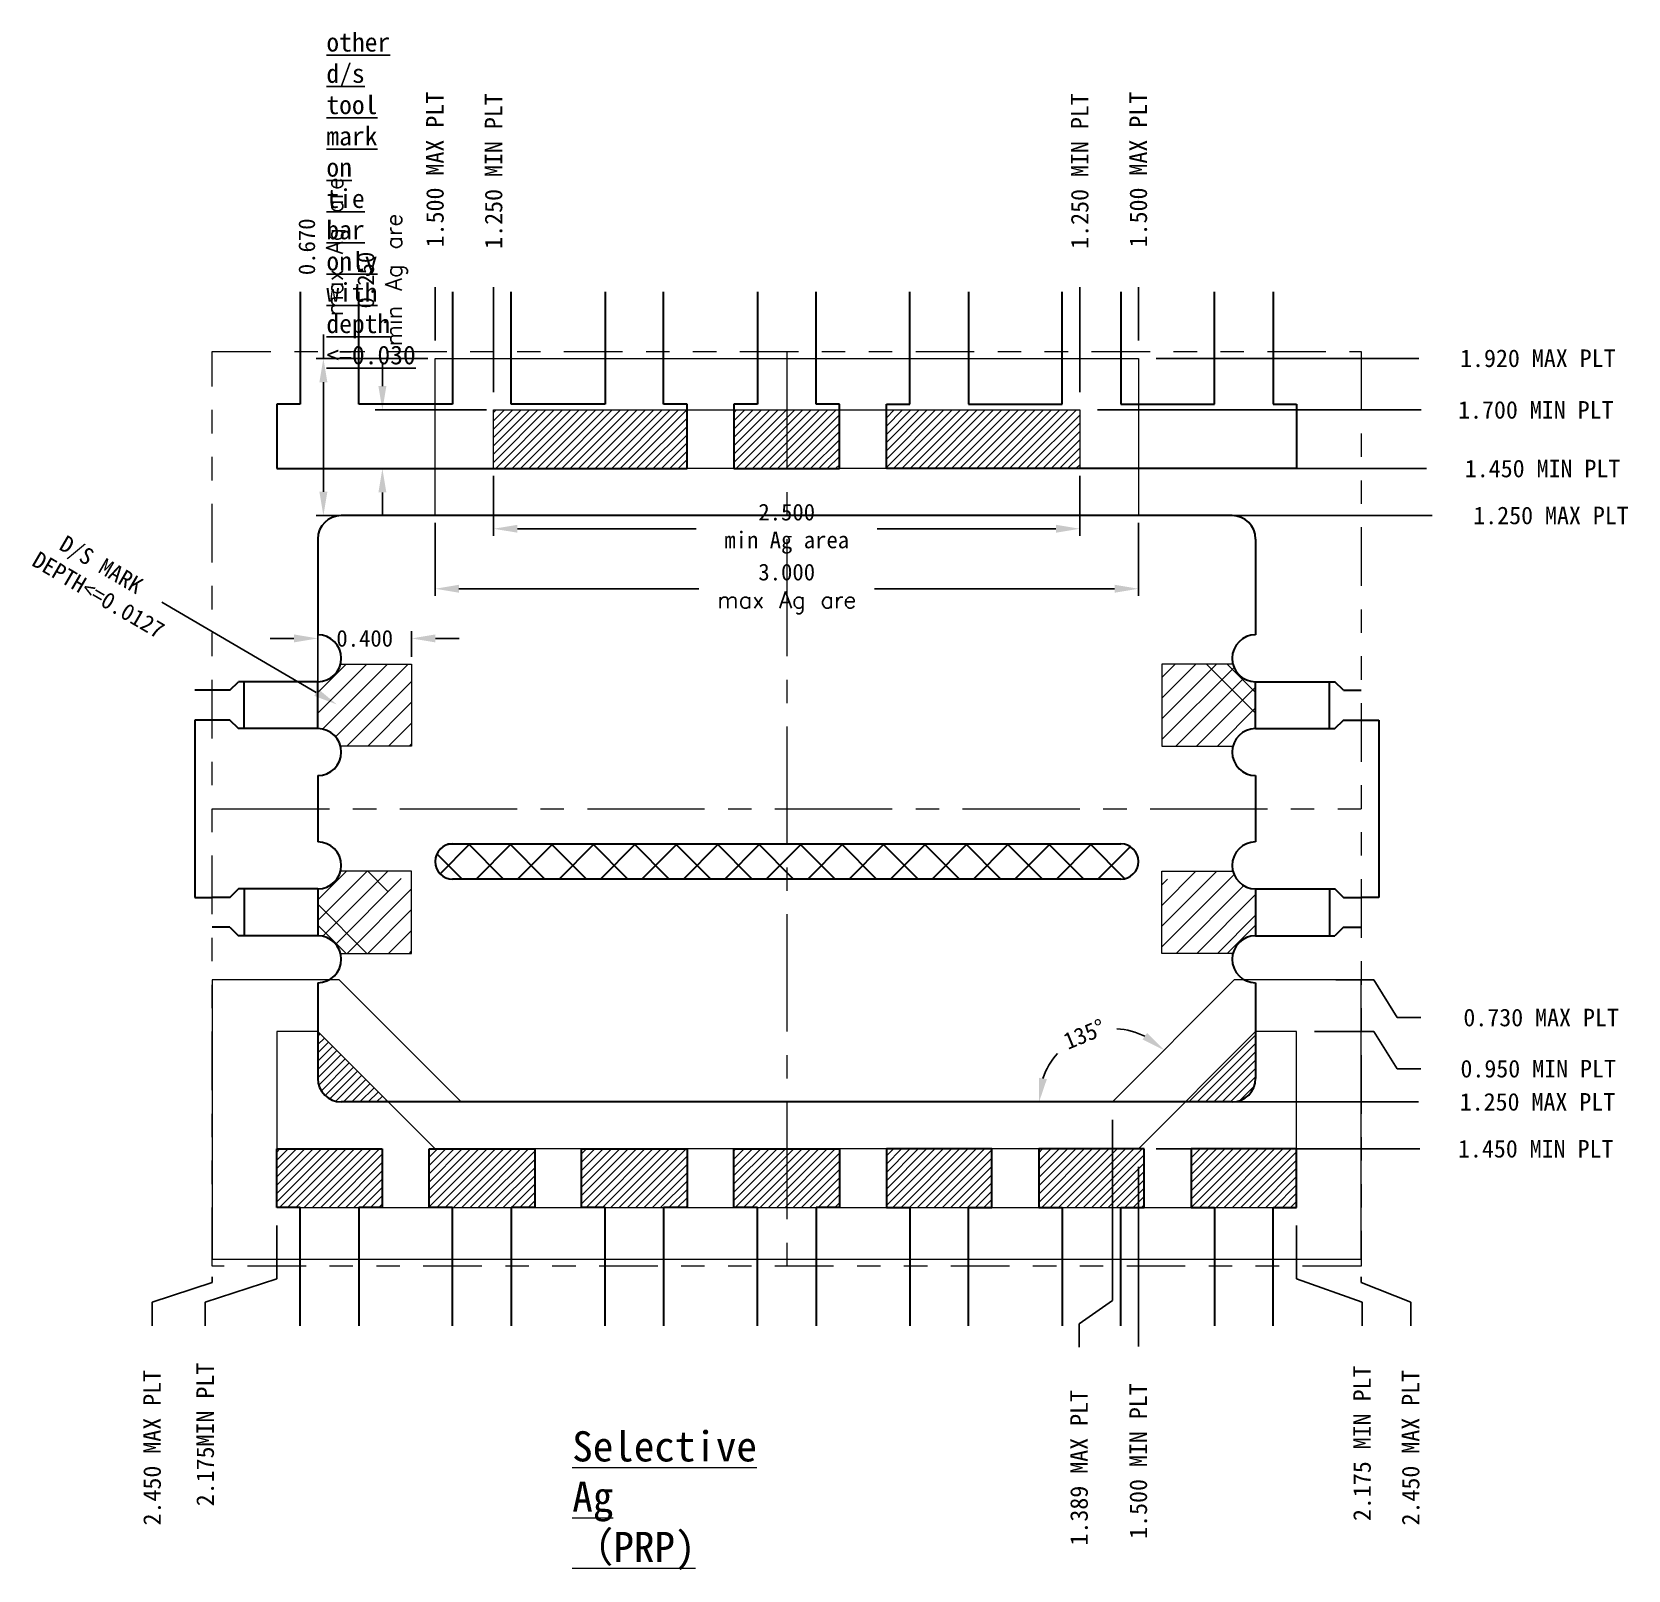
# Model space of a CAD drawing. Extents: x -3.22 to 3.59, y -3.25 to 3.31.
import ezdxf

# ---------------------------------------------------------------- set-up
doc = ezdxf.new("R2010")
doc.units = 0
doc.header["$LTSCALE"] = 0.2
doc.header["$MEASUREMENT"] = 0
for name, pattern in [('CENTER', [2, 1.25, -0.25, 0.25, -0.25]), ('HIDDEN', [0.375, 0.25, -0.125]), ('PHANTOM', [2.5, 1.25, -0.25, 0.25, -0.25, 0.25, -0.25])]:
    doc.linetypes.add(name, pattern=pattern)
doc.layers.get('0').update_dxf_attribs({"linetype": 'HIDDEN'})
for name, color, linetype, lineweight in [('CLIN', 1, 'CENTER', 9), ('OBJ', 3, 'Continuous', 30), ('PHANTOM', 5, 'PHANTOM', 13), ('PLATE', 6, 'HIDDEN', 15), ('TEXT', 2, 'Continuous', 18), ('Top half etch', 30, 'Continuous', 30)]:
    doc.layers.add(name, color=color, linetype=linetype, lineweight=lineweight)
doc.layers.add('DIM', color=4, linetype='Continuous')
doc.dimstyles.new('3DEC X 10', dxfattribs={"dimscale": 0.1, "dimtxt": 1.778, "dimasz": 2.54, "dimexe": 0.762, "dimexo": 0.762, "dimgap": 0.762, "dimtad": 0, "dimdec": 3, "dimzin": 0, "dimdsep": 46, "dimtxsty": 'Standard', "dimcen": 0, "dimadec": 0, "dimazin": 0, "dimtfac": 1, "dimtdec": 3, "dimtofl": 0, "dimtmove": 0, "dimatfit": 3, "dimfxl": 1, "dimtolj": 1, "dimtzin": 0, "dimarcsym": 0})
doc.dimstyles.new('3DEC X 25', dxfattribs={"dimscale": 0.04, "dimtxt": 1.778, "dimasz": 2.54, "dimexe": 0.762, "dimexo": 0.762, "dimgap": 0.762, "dimtad": 0, "dimdec": 3, "dimzin": 0, "dimdsep": 46, "dimtxsty": 'Standard', "dimcen": 0.09, "dimadec": 0, "dimazin": 0, "dimtfac": 1, "dimtdec": 3, "dimtofl": 0, "dimtmove": 0, "dimatfit": 3, "dimfxl": 1, "dimtolj": 1, "dimtzin": 0, "dimarcsym": 0})

# ---------------------------------------------------------------- blocks, each defined once
blk = doc.blocks.new('*D1')
at = {"layer": 'Defpoints', "color": 0, "linetype": 'Continuous', "transparency": 16777216}
for p in [(477.5098, 46.8305), (475.0598, 44.9105), (474.8033, 44.6265)]:
    blk.add_point(p, dxfattribs=at)
at = {"layer": 'DIM', "color": 0, "linetype": 'Continuous', "lineweight": -2, "transparency": 16777216}
for p, q in [((475.0598, 44.8105), (474.8033, 44.7265)), ((475.0598, 44.8343), (475.0598, 44.8105)), ((474.8033, 44.7265), (474.8033, 44.6265))]:
    blk.add_line(p, q, dxfattribs=at)
at = {"layer": 'DIM', "color": 0, "linetype": 'Continuous', "transparency": 16777216, "insert": (474.8033, 44.1065), "char_height": 0.075, "attachment_point": 5, "rotation": 90}
blk.add_mtext('\\A1;2.450 MAX PLT', dxfattribs=at)
blk = doc.blocks.new('*D2')
at = {"layer": 'Defpoints', "color": 0, "linetype": 'Continuous', "transparency": 16777216}
for p in [(477.5098, 46.8305), (475.3348, 45.1305), (475.0298, 44.6265)]:
    blk.add_point(p, dxfattribs=at)
at = {"layer": 'DIM', "color": 0, "linetype": 'Continuous', "lineweight": -2, "transparency": 16777216}
for p, q in [((475.3348, 45.0543), (475.3348, 44.8265)), ((475.3348, 44.8265), (475.0298, 44.7265)), ((475.0298, 44.7265), (475.0298, 44.6265))]:
    blk.add_line(p, q, dxfattribs=at)
at = {"layer": 'DIM', "color": 0, "linetype": 'Continuous', "transparency": 16777216, "insert": (475.0298, 44.1628), "char_height": 0.075, "attachment_point": 5, "rotation": 90}
blk.add_mtext('\\A1;2.175MIN PLT', dxfattribs=at)
blk = doc.blocks.new('*D3')
at = {"layer": 'Defpoints', "color": 0, "linetype": 'Continuous', "transparency": 16777216}
for p in [(477.5098, 46.8305), (479.7761, 46.1005), (480.2138, 45.9399)]:
    blk.add_point(p, dxfattribs=at)
at = {"layer": 'DIM', "color": 0, "linetype": 'Continuous', "lineweight": -2, "transparency": 16777216}
for p, q in [((479.8523, 46.1005), (480.0138, 46.1005)), ((480.0138, 46.1005), (480.1138, 45.9399)), ((480.1138, 45.9399), (480.2138, 45.9399))]:
    blk.add_line(p, q, dxfattribs=at)
at = {"layer": 'DIM', "color": 0, "linetype": 'Continuous', "transparency": 16777216, "insert": (480.7275, 45.9399), "char_height": 0.075, "attachment_point": 5}
blk.add_mtext('\\A1;0.730 MAX PLT', dxfattribs=at)
blk = doc.blocks.new('*D4')
at = {"layer": 'Defpoints', "color": 0, "linetype": 'Continuous', "transparency": 16777216}
for p in [(477.5098, 46.8305), (479.6848, 45.8805), (480.2138, 45.7219)]:
    blk.add_point(p, dxfattribs=at)
at = {"layer": 'DIM', "color": 0, "linetype": 'Continuous', "lineweight": -2, "transparency": 16777216}
for p, q in [((479.761, 45.8805), (480.0138, 45.8805)), ((480.0138, 45.8805), (480.1138, 45.7219)), ((480.1138, 45.7219), (480.2138, 45.7219))]:
    blk.add_line(p, q, dxfattribs=at)
at = {"layer": 'DIM', "color": 0, "linetype": 'Continuous', "transparency": 16777216, "insert": (480.715, 45.7219), "char_height": 0.075, "attachment_point": 5}
blk.add_mtext('\\A1;0.950 MIN PLT', dxfattribs=at)
blk = doc.blocks.new('*D5')
at = {"layer": 'Defpoints', "color": 0, "linetype": 'Continuous', "transparency": 16777216}
for p in [(477.5098, 46.8305), (479.9598, 44.9105), (480.1714, 44.6265)]:
    blk.add_point(p, dxfattribs=at)
at = {"layer": 'DIM', "color": 0, "linetype": 'Continuous', "lineweight": -2, "transparency": 16777216}
for p, q in [((479.9598, 44.8343), (479.9598, 44.8105)), ((479.9598, 44.8105), (480.1714, 44.7265)), ((480.1714, 44.7265), (480.1714, 44.6265))]:
    blk.add_line(p, q, dxfattribs=at)
at = {"layer": 'DIM', "color": 0, "linetype": 'Continuous', "transparency": 16777216, "insert": (480.1714, 44.1065), "char_height": 0.075, "attachment_point": 5, "rotation": 90}
blk.add_mtext('\\A1;2.450 MAX PLT', dxfattribs=at)
blk = doc.blocks.new('*D6')
at = {"layer": 'Defpoints', "color": 0, "linetype": 'Continuous', "transparency": 16777216}
for p in [(477.5098, 46.8305), (479.6848, 45.1305), (479.964, 44.6265)]:
    blk.add_point(p, dxfattribs=at)
at = {"layer": 'DIM', "color": 0, "linetype": 'Continuous', "lineweight": -2, "transparency": 16777216}
for p, q in [((479.6848, 45.0543), (479.6848, 44.8265)), ((479.6848, 44.8265), (479.964, 44.7265)), ((479.964, 44.7265), (479.964, 44.6265))]:
    blk.add_line(p, q, dxfattribs=at)
at = {"layer": 'DIM', "color": 0, "linetype": 'Continuous', "transparency": 16777216, "insert": (479.964, 44.1253), "char_height": 0.075, "attachment_point": 5, "rotation": 90}
blk.add_mtext('\\A1;2.175 MIN PLT', dxfattribs=at)
blk = doc.blocks.new('*D7')
at = {"layer": 'Defpoints', "color": 0, "linetype": 'Continuous', "transparency": 16777216}
for p in [(475.7852, 48.5305), (476.2598, 48.5305), (476.2598, 48.2805)]:
    blk.add_point(p, dxfattribs=at)
at = {"layer": 'PLATE', "color": 0, "linetype": 'Continuous', "lineweight": -2, "transparency": 16777216}
for p, q in [((475.7852, 48.6321), (475.7852, 48.7337)), ((476.2294, 48.5305), (475.7547, 48.5305)), ((476.2294, 48.2805), (475.7547, 48.2805)), ((475.7852, 48.1789), (475.7852, 48.0773))]:
    blk.add_line(p, q, dxfattribs=at)
at = {"layer": 'PLATE', "color": 0, "linetype": 'Continuous', "transparency": 16777216}
for points in [[(475.7683, 48.6321), (475.8022, 48.6321), (475.7852, 48.5305)], [(475.8022, 48.1789), (475.7683, 48.1789), (475.7852, 48.2805)]]:
    blk.add_solid(points, dxfattribs=at)
at = {"layer": 'PLATE', "color": 0, "linetype": 'Continuous', "transparency": 16777216, "insert": (475.7852, 49.0842), "char_height": 0.07112, "attachment_point": 5, "rotation": 90}
blk.add_mtext('\\A1;0.250\\P\\Ftxt.shx|c1;min Ag are', dxfattribs=at)
blk = doc.blocks.new('*D8')
at = {"layer": 'Defpoints', "color": 0, "linetype": 'Continuous', "transparency": 16777216}
for p in [(476.0098, 48.0805), (479.0098, 48.0805), (479.0098, 47.7684)]:
    blk.add_point(p, dxfattribs=at)
at = {"layer": 'PLATE', "color": 0, "linetype": 'Continuous', "lineweight": -2, "transparency": 16777216}
for p, q in [((476.0098, 48.05), (476.0098, 47.7379)), ((479.0098, 48.05), (479.0098, 47.7379)), ((476.1114, 47.7684), (477.1356, 47.7684)), ((478.9082, 47.7684), (477.8841, 47.7684))]:
    blk.add_line(p, q, dxfattribs=at)
at = {"layer": 'PLATE', "color": 0, "linetype": 'Continuous', "transparency": 16777216}
for points in [[(476.1114, 47.7853), (476.1114, 47.7515), (476.0098, 47.7684)], [(478.9082, 47.7515), (478.9082, 47.7853), (479.0098, 47.7684)]]:
    blk.add_solid(points, dxfattribs=at)
at = {"layer": 'PLATE', "color": 0, "linetype": 'Continuous', "transparency": 16777216, "insert": (477.5098, 47.7684), "char_height": 0.07112, "attachment_point": 5}
blk.add_mtext('\\A1;3.000\\P\\Ftxt.shx|c1;max Ag are', dxfattribs=at)
blk = doc.blocks.new('*D9')
at = {"layer": 'Defpoints', "color": 0, "linetype": 'Continuous', "transparency": 16777216}
for p in [(475.5336, 48.7505), (476.0098, 48.7505), (476.0098, 48.0805)]:
    blk.add_point(p, dxfattribs=at)
at = {"layer": 'PLATE', "color": 0, "linetype": 'Continuous', "lineweight": -2, "transparency": 16777216}
for p, q in [((475.5336, 48.7505), (475.5336, 48.8521)), ((475.9794, 48.7505), (475.5031, 48.7505)), ((475.5336, 48.1821), (475.5336, 48.6489)), ((475.9794, 48.0805), (475.5031, 48.0805))]:
    blk.add_line(p, q, dxfattribs=at)
at = {"layer": 'PLATE', "color": 0, "linetype": 'Continuous', "transparency": 16777216}
for points in [[(475.5505, 48.6489), (475.5166, 48.6489), (475.5336, 48.7505)], [(475.5166, 48.1821), (475.5505, 48.1821), (475.5336, 48.0805)]]:
    blk.add_solid(points, dxfattribs=at)
at = {"layer": 'PLATE', "color": 0, "linetype": 'Continuous', "transparency": 16777216, "insert": (475.5336, 49.2263), "char_height": 0.07112, "attachment_point": 5, "rotation": 90}
blk.add_mtext('\\A1;0.670\\P\\Ftxt.shx|c1;max Ag are', dxfattribs=at)
blk = doc.blocks.new('*D10')
at = {"layer": 'Defpoints', "color": 0, "linetype": 'Continuous', "transparency": 16777216}
for p in [(475.9098, 47.5566), (475.9098, 47.447), (475.5098, 47.272)]:
    blk.add_point(p, dxfattribs=at)
at = {"layer": 'PLATE', "color": 0, "linetype": 'Continuous', "lineweight": -2, "transparency": 16777216}
for p, q in [((475.4082, 47.5566), (475.3066, 47.5566)), ((475.5098, 47.3025), (475.5098, 47.5871)), ((475.9098, 47.4775), (475.9098, 47.5871)), ((476.0114, 47.5566), (476.113, 47.5566))]:
    blk.add_line(p, q, dxfattribs=at)
at = {"layer": 'PLATE', "color": 0, "linetype": 'Continuous', "transparency": 16777216}
for points in [[(475.4082, 47.5397), (475.4082, 47.5736), (475.5098, 47.5566)], [(476.0114, 47.5736), (476.0114, 47.5397), (475.9098, 47.5566)]]:
    blk.add_solid(points, dxfattribs=at)
at = {"layer": 'PLATE', "color": 0, "linetype": 'Continuous', "transparency": 16777216, "insert": (475.7098, 47.5566), "char_height": 0.07112, "attachment_point": 5}
blk.add_mtext('\\A1;0.400', dxfattribs=at)
blk = doc.blocks.new('UNIT')
at = {"layer": 'Top half etch', "linetype": 'Continuous'}
h = blk.add_hatch(dxfattribs=at)
h.set_pattern_fill('ANSI37', color=256)
h.set_pattern_definition([(45, (24.80817, 8.50886), (-0.088388348, 0.088388348), []), (135, (24.80817, 8.50886), (-0.088388348, -0.088388348), [])])
h.paths.add_polyline_path([(404.314, 136.5774, 0.414214), (404.389, 136.5024), (407.239, 136.5024, 0.414214), (407.314, 136.5774, 0.414214), (407.239, 136.6524), (404.389, 136.6524, 0.414214)])
at = {"layer": 'CLIN', "linetype": 'CENTER', "ltscale": 2}
for p, q in [((405.814, 138.7524), (405.814, 134.8524)), ((403.364, 136.8024), (408.264, 136.8024))]:
    blk.add_line(p, q, dxfattribs=at)
at = {"layer": 'OBJ'}
for p, q in [((403.739, 139.0064), (403.739, 138.5524)), ((403.739, 139.0064), (403.739, 138.5274)), ((403.989, 138.5524), (403.989, 139.0064)), ((403.989, 138.5274), (403.989, 139.0064)), ((404.389, 139.0064), (404.389, 138.5524)), ((404.389, 139.0064), (404.389, 138.5274)), ((404.639, 138.5524), (404.639, 139.0064)), ((404.639, 138.5274), (404.639, 139.0064)), ((405.039, 139.0064), (405.039, 138.5524)), ((405.039, 139.0064), (405.039, 138.5274)), ((405.289, 138.5524), (405.289, 139.0064)), ((405.289, 138.5274), (405.289, 139.0064)), ((405.689, 139.0064), (405.689, 138.5524)), ((405.689, 139.0064), (405.689, 138.5274)), ((405.939, 138.5524), (405.939, 139.0064)), ((405.939, 138.5274), (405.939, 139.0064)), ((406.339, 138.5524), (406.339, 139.0064)), ((406.339, 138.5274), (406.339, 139.0064)), ((406.589, 139.0064), (406.589, 138.5524)), ((406.589, 139.0064), (406.589, 138.5274)), ((406.989, 138.5524), (406.989, 139.0064)), ((406.989, 138.5274), (406.989, 139.0064)), ((407.239, 139.0064), (407.239, 138.5524)), ((407.239, 139.0064), (407.239, 138.5274)), ((407.639, 138.5524), (407.639, 139.0064)), ((407.639, 138.5274), (407.639, 139.0064)), ((407.889, 139.0064), (407.889, 138.5524)), ((407.889, 139.0064), (407.889, 138.5274)), ((403.739, 138.5274), (403.639, 138.5274)), ((403.639, 138.5274), (403.639, 138.2524)), ((404.389, 138.5274), (403.989, 138.5274)), ((405.039, 138.5274), (404.639, 138.5274)), ((405.389, 138.5274), (405.289, 138.5274)), ((405.389, 138.2524), (405.389, 138.5274)), ((405.689, 138.5274), (405.589, 138.5274)), ((405.589, 138.5274), (405.589, 138.2524)), ((406.039, 138.5274), (405.939, 138.5274)), ((406.039, 138.2524), (406.039, 138.5274)), ((406.239, 138.2524), (406.239, 138.5274)), ((406.239, 138.5274), (406.339, 138.5274)), ((406.589, 138.5274), (406.989, 138.5274)), ((407.239, 138.5274), (407.639, 138.5274)), ((407.889, 138.5274), (407.989, 138.5274)), ((407.889, 138.5274), (407.989, 138.5274)), ((407.989, 138.5274), (407.989, 138.2524)), ((407.989, 138.4774), (407.989, 138.2524)), ((403.639, 138.2524), (405.389, 138.2524)), ((405.589, 138.2524), (406.039, 138.2524)), ((407.989, 138.2524), (406.239, 138.2524)), ((407.714, 138.0524), (403.914, 138.0524)), ((403.814, 137.9524), (403.814, 137.5439)), ((407.814, 137.9524), (407.814, 137.5439)), ((403.364, 137.3074), (403.289, 137.3074)), ((403.439, 137.3074), (403.364, 137.3074)), ((408.189, 137.3074), (408.264, 137.3074)), ((403.364, 137.1804), (403.289, 137.1804)), ((403.289, 137.1804), (403.289, 136.4244)), ((403.364, 137.1804), (403.289, 137.1804)), ((408.264, 137.1804), (408.339, 137.1804)), ((408.264, 137.1804), (408.339, 137.1804)), ((408.339, 137.1804), (408.339, 136.4244)), ((403.289, 136.4244), (403.364, 136.4244)), ((403.289, 136.4244), (403.364, 136.4244)), ((408.339, 136.4244), (408.264, 136.4244)), ((408.339, 136.4244), (408.264, 136.4244)), ((403.439, 136.2974), (403.364, 136.2974)), ((408.189, 136.2974), (408.264, 136.2974)), ((403.814, 136.0609), (403.814, 135.6524)), ((407.814, 136.0609), (407.814, 135.6524)), ((407.714, 135.5524), (403.914, 135.5524)), ((403.639, 135.1024), (403.639, 135.3524)), ((403.639, 135.3524), (404.089, 135.3524)), ((404.089, 135.3524), (404.089, 135.1024)), ((404.289, 135.1024), (404.289, 135.3524)), ((404.289, 135.3524), (404.739, 135.3524)), ((404.739, 135.3524), (404.739, 135.1024)), ((404.939, 135.1024), (404.939, 135.3524)), ((404.939, 135.3524), (405.389, 135.3524)), ((405.389, 135.3524), (405.389, 135.1024)), ((405.589, 135.1024), (405.589, 135.3524)), ((405.589, 135.3524), (406.039, 135.3524)), ((406.039, 135.3524), (406.039, 135.1024)), ((406.689, 135.3524), (406.239, 135.3524)), ((406.239, 135.3524), (406.239, 135.1024)), ((406.689, 135.1024), (406.689, 135.3524)), ((407.339, 135.3524), (406.889, 135.3524)), ((406.889, 135.3524), (406.889, 135.1024)), ((407.339, 135.1024), (407.339, 135.3524)), ((407.989, 135.3524), (407.539, 135.3524)), ((407.539, 135.3524), (407.539, 135.1024)), ((407.989, 135.1024), (407.989, 135.3524)), ((403.739, 135.1024), (403.639, 135.1024)), ((403.739, 134.5984), (403.739, 135.1024)), ((403.739, 134.5984), (403.739, 135.1024)), ((403.989, 135.1024), (403.989, 134.5984)), ((404.089, 135.1024), (403.989, 135.1024)), ((403.989, 135.1024), (403.989, 134.5984)), ((404.389, 135.1024), (404.289, 135.1024)), ((404.389, 134.5984), (404.389, 135.1024)), ((404.389, 134.5984), (404.389, 135.1024)), ((404.639, 135.1024), (404.639, 134.5984)), ((404.739, 135.1024), (404.639, 135.1024)), ((404.639, 135.1024), (404.639, 134.5984)), ((405.039, 135.1024), (404.939, 135.1024)), ((405.039, 134.5984), (405.039, 135.1024)), ((405.039, 134.5984), (405.039, 135.1024)), ((405.289, 135.1024), (405.289, 134.5984)), ((405.389, 135.1024), (405.289, 135.1024)), ((405.289, 135.1024), (405.289, 134.5984)), ((405.689, 135.1024), (405.589, 135.1024)), ((405.689, 134.5984), (405.689, 135.1024)), ((405.689, 134.5984), (405.689, 135.1024)), ((405.939, 135.1024), (405.939, 134.5984)), ((406.039, 135.1024), (405.939, 135.1024)), ((405.939, 135.1024), (405.939, 134.5984)), ((406.239, 135.1024), (406.339, 135.1024)), ((406.339, 135.1024), (406.339, 134.5984)), ((406.339, 135.1024), (406.339, 134.5984)), ((406.589, 134.5984), (406.589, 135.1024)), ((406.589, 135.1024), (406.689, 135.1024)), ((406.589, 134.5984), (406.589, 135.1024)), ((406.889, 135.1024), (406.989, 135.1024)), ((406.989, 135.1024), (406.989, 134.5984)), ((406.989, 135.1024), (406.989, 134.5984)), ((407.239, 134.5984), (407.239, 135.1024)), ((407.239, 135.1024), (407.339, 135.1024)), ((407.239, 134.5984), (407.239, 135.1024)), ((407.539, 135.1024), (407.639, 135.1024)), ((407.639, 135.1024), (407.639, 134.5984)), ((407.639, 135.1024), (407.639, 134.5984)), ((407.889, 134.5984), (407.889, 135.1024)), ((407.889, 135.1024), (407.989, 135.1024)), ((407.889, 134.5984), (407.889, 135.1024))]:
    blk.add_line(p, q, dxfattribs=at)
at = {"layer": 'OBJ', "color": 1, "linetype": 'Continuous'}
for p, q in [((403.439, 137.3074), (403.4755, 137.3439)), ((403.814, 137.3439), (403.4755, 137.3439)), ((407.814, 137.3439), (408.1525, 137.3439)), ((408.189, 137.3074), (408.1525, 137.3439)), ((403.439, 136.2974), (403.4755, 136.2609)), ((408.189, 136.2974), (408.1525, 136.2609)), ((403.814, 136.2609), (403.4755, 136.2609)), ((407.814, 136.2609), (408.1525, 136.2609))]:
    blk.add_line(p, q, dxfattribs=at)
at = {"layer": 'OBJ', "color": 1}
for points in [[(403.4993, 137.1439), (403.4993, 137.3439)], [(403.814, 137.1439), (403.814, 137.3439)], [(407.814, 137.1439), (407.814, 137.3439)], [(408.1286, 137.1439), (408.1286, 137.3439)], [(403.814, 137.1439), (403.4755, 137.1439), (403.439, 137.1804), (403.364, 137.1804)], [(407.814, 137.1439), (408.1525, 137.1439), (408.189, 137.1804), (408.264, 137.1804)], [(403.814, 136.4609), (403.4755, 136.4609), (403.439, 136.4244), (403.364, 136.4244)], [(403.4993, 136.4609), (403.4993, 136.2609)], [(403.814, 136.4609), (403.814, 136.2609)], [(407.814, 136.4609), (408.1525, 136.4609), (408.189, 136.4244), (408.264, 136.4244)], [(407.814, 136.4609), (407.814, 136.2609)], [(408.1286, 136.4609), (408.1286, 136.2609)]]:
    blk.add_lwpolyline(points, dxfattribs=at)
at = {"layer": 'OBJ'}
for points in [[(403.814, 136.9439), (403.814, 136.6609)], [(407.814, 136.9439), (407.814, 136.6609)]]:
    blk.add_lwpolyline(points, dxfattribs=at)
for centre, start, end in [((403.914, 137.9524), 90, 180), ((407.714, 137.9524), 360, 90), ((403.914, 135.6524), 180, 270), ((407.714, 135.6524), 270, 0)]:
    blk.add_arc(centre, 0.1, start, end, dxfattribs=at)
at = {"layer": 'OBJ', "color": 1}
for centre, start, end in [((403.814, 137.4439), 270, 90), ((407.814, 137.4439), 90, 270), ((403.814, 137.0439), 270, 90), ((407.814, 137.0439), 90, 270), ((403.814, 136.5609), 270, 90), ((407.814, 136.5609), 90, 270), ((403.814, 136.1609), 270, 90), ((407.814, 136.1609), 90, 270)]:
    blk.add_arc(centre, 0.1, start, end, dxfattribs=at)
at = {"layer": 'PHANTOM'}
blk.add_lwpolyline([(403.364, 138.7524), (408.264, 138.7524), (408.264, 134.8524), (403.364, 134.8524)], close=True, dxfattribs=at)
blk.add_lwpolyline([(403.364, 138.7524), (408.264, 138.7524), (408.264, 134.8524), (403.364, 134.8524)], close=True, dxfattribs=at)
at = {"layer": 'Top half etch', "linetype": 'Continuous'}
for p, q in [((404.3673, 136.6524), (407.239, 136.6524)), ((407.314, 136.5774), (407.314, 136.5774)), ((407.239, 136.5024), (404.389, 136.5024))]:
    blk.add_line(p, q, dxfattribs=at)
for centre, start, end in [((404.389, 136.5774), 90, 180), ((407.239, 136.5774), 0, 90), ((404.389, 136.5774), 180, 270), ((407.239, 136.5774), 270, 360)]:
    blk.add_arc(centre, 0.075, start, end, dxfattribs=at)
blk = doc.blocks.new('*D11')
at = {"layer": 'Defpoints', "color": 0, "linetype": 'Continuous', "transparency": 16777216}
for p in [(476.2598, 48.2805), (478.7598, 48.2805), (478.7598, 48.0242)]:
    blk.add_point(p, dxfattribs=at)
at = {"layer": 'PLATE', "color": 0, "linetype": 'Continuous', "lineweight": -2, "transparency": 16777216}
for p, q in [((476.2598, 48.25), (476.2598, 47.9937)), ((478.7598, 48.25), (478.7598, 47.9937)), ((476.3614, 48.0242), (477.1238, 48.0242)), ((478.6582, 48.0242), (477.8959, 48.0242))]:
    blk.add_line(p, q, dxfattribs=at)
at = {"layer": 'PLATE', "color": 0, "linetype": 'Continuous', "transparency": 16777216}
for points in [[(476.3614, 48.0411), (476.3614, 48.0073), (476.2598, 48.0242)], [(478.6582, 48.0073), (478.6582, 48.0411), (478.7598, 48.0242)]]:
    blk.add_solid(points, dxfattribs=at)
at = {"layer": 'PLATE', "color": 0, "linetype": 'Continuous', "transparency": 16777216, "insert": (477.5098, 48.0242), "char_height": 0.07112, "attachment_point": 5}
blk.add_mtext('\\A1;2.500\\Pmin Ag area', dxfattribs=at)
blk = doc.blocks.new('*D12')
at = {"layer": 'Defpoints', "color": 0, "linetype": 'Continuous', "transparency": 16777216}
for p in [(479.0098, 48.0805), (480.2622, 48.0805), (477.5098, 46.8305)]:
    blk.add_point(p, dxfattribs=at)
at = {"layer": 'DIM', "color": 0, "linetype": 'Continuous', "lineweight": -2, "transparency": 16777216}
blk.add_line((479.086, 48.0805), (480.2622, 48.0805), dxfattribs=at)
at = {"layer": 'DIM', "color": 0, "linetype": 'Continuous', "transparency": 16777216, "insert": (480.7697, 48.0805), "char_height": 0.075, "attachment_point": 5}
blk.add_mtext('\\A1;1.250 MAX PLT', dxfattribs=at)
blk = doc.blocks.new('*D13')
at = {"layer": 'Defpoints', "color": 0, "linetype": 'Continuous', "transparency": 16777216}
for p in [(479.4187, 46.1005), (478.73, 45.8435), (476.121, 45.5805), (478.8987, 45.5805), (478.8987, 45.5805)]:
    blk.add_point(p, dxfattribs=at)
at = {"layer": 'PLATE', "color": 0, "linetype": 'Continuous', "lineweight": -2, "transparency": 16777216}
for start, end in [(63.71297, 86.46265), (138.53735, 161.28703)]:
    blk.add_arc((478.8987, 45.5805), 0.3125, start, end, dxfattribs=at)
at = {"layer": 'PLATE', "color": 0, "linetype": 'Continuous', "transparency": 16777216}
for points in [[(479.0272, 45.8469), (479.047, 45.8744), (479.1197, 45.8014)], [(478.586, 45.6835), (478.6195, 45.678), (478.5862, 45.5805)]]:
    blk.add_solid(points, dxfattribs=at)
at = {"layer": 'PLATE', "color": 0, "linetype": 'Continuous', "transparency": 16777216, "insert": (478.7791, 45.8692), "char_height": 0.07112, "attachment_point": 5, "rotation": 22.5}
blk.add_mtext('\\A1;135%%d', dxfattribs=at)
blk = doc.blocks.new('*D14')
at = {"layer": 'Defpoints', "color": 0, "linetype": 'Continuous', "transparency": 16777216}
for p in [(478.7598, 48.5305), (480.2162, 48.5305), (477.5098, 46.8305)]:
    blk.add_point(p, dxfattribs=at)
at = {"layer": 'DIM', "color": 0, "linetype": 'Continuous', "lineweight": -2, "transparency": 16777216}
blk.add_line((478.836, 48.5305), (480.2162, 48.5305), dxfattribs=at)
at = {"layer": 'DIM', "color": 0, "linetype": 'Continuous', "transparency": 16777216, "insert": (480.7049, 48.5305), "char_height": 0.075, "attachment_point": 5}
blk.add_mtext('\\A1;1.700 MIN PLT', dxfattribs=at)
blk = doc.blocks.new('*D15')
at = {"layer": 'Defpoints', "color": 0, "linetype": 'Continuous', "transparency": 16777216}
for p in [(479.0098, 48.7505), (480.206, 48.7505), (477.5098, 46.8305)]:
    blk.add_point(p, dxfattribs=at)
at = {"layer": 'DIM', "color": 0, "linetype": 'Continuous', "lineweight": -2, "transparency": 16777216}
blk.add_line((479.086, 48.7505), (480.206, 48.7505), dxfattribs=at)
at = {"layer": 'DIM', "color": 0, "linetype": 'Continuous', "transparency": 16777216, "insert": (480.7135, 48.7505), "char_height": 0.075, "attachment_point": 5}
blk.add_mtext('\\A1;1.920 MAX PLT', dxfattribs=at)
blk = doc.blocks.new('*D16')
at = {"layer": 'Defpoints', "color": 0, "linetype": 'Continuous', "transparency": 16777216}
for p in [(478.7598, 48.2805), (480.2388, 48.2805), (477.5098, 46.8305)]:
    blk.add_point(p, dxfattribs=at)
at = {"layer": 'DIM', "color": 0, "linetype": 'Continuous', "lineweight": -2, "transparency": 16777216}
blk.add_line((478.836, 48.2805), (480.2388, 48.2805), dxfattribs=at)
at = {"layer": 'DIM', "color": 0, "linetype": 'Continuous', "transparency": 16777216, "insert": (480.7337, 48.2805), "char_height": 0.075, "attachment_point": 5}
blk.add_mtext('\\A1;1.450 MIN PLT', dxfattribs=at)
blk = doc.blocks.new('*D17')
at = {"layer": 'Defpoints', "color": 0, "linetype": 'Continuous', "transparency": 16777216}
for p in [(478.7598, 49.0543), (478.7598, 48.5305), (477.5098, 46.8305)]:
    blk.add_point(p, dxfattribs=at)
at = {"layer": 'DIM', "color": 0, "linetype": 'Continuous', "lineweight": -2, "transparency": 16777216}
blk.add_line((478.7598, 48.6067), (478.7598, 49.0543), dxfattribs=at)
at = {"layer": 'DIM', "color": 0, "linetype": 'Continuous', "transparency": 16777216, "insert": (478.7598, 49.5493), "char_height": 0.075, "attachment_point": 5, "rotation": 90}
blk.add_mtext('\\A1;1.250 MIN PLT', dxfattribs=at)
blk = doc.blocks.new('*D18')
at = {"layer": 'Defpoints', "color": 0, "linetype": 'Continuous', "transparency": 16777216}
for p in [(479.0098, 49.0543), (479.0098, 48.7505), (477.5098, 46.8305)]:
    blk.add_point(p, dxfattribs=at)
at = {"layer": 'DIM', "color": 0, "linetype": 'Continuous', "lineweight": -2, "transparency": 16777216}
blk.add_line((479.0098, 48.8267), (479.0098, 49.0543), dxfattribs=at)
at = {"layer": 'DIM', "color": 0, "linetype": 'Continuous', "transparency": 16777216, "insert": (479.0098, 49.5555), "char_height": 0.075, "attachment_point": 5, "rotation": 90}
blk.add_mtext('\\A1;1.500 MAX PLT', dxfattribs=at)
blk = doc.blocks.new('*D19')
at = {"layer": 'Defpoints', "color": 0, "linetype": 'Continuous', "transparency": 16777216}
for p in [(476.2598, 49.0543), (476.2598, 48.5305), (477.5098, 46.8305)]:
    blk.add_point(p, dxfattribs=at)
at = {"layer": 'DIM', "color": 0, "linetype": 'Continuous', "lineweight": -2, "transparency": 16777216}
blk.add_line((476.2598, 48.6067), (476.2598, 49.0543), dxfattribs=at)
at = {"layer": 'DIM', "color": 0, "linetype": 'Continuous', "transparency": 16777216, "insert": (476.2598, 49.5493), "char_height": 0.075, "attachment_point": 5, "rotation": 90}
blk.add_mtext('\\A1;1.250 MIN PLT', dxfattribs=at)
blk = doc.blocks.new('*D20')
at = {"layer": 'Defpoints', "color": 0, "linetype": 'Continuous', "transparency": 16777216}
for p in [(476.0098, 49.0543), (476.0098, 48.7505), (477.5098, 46.8305)]:
    blk.add_point(p, dxfattribs=at)
at = {"layer": 'DIM', "color": 0, "linetype": 'Continuous', "lineweight": -2, "transparency": 16777216}
blk.add_line((476.0098, 48.8267), (476.0098, 49.0543), dxfattribs=at)
at = {"layer": 'DIM', "color": 0, "linetype": 'Continuous', "transparency": 16777216, "insert": (476.0098, 49.5555), "char_height": 0.075, "attachment_point": 5, "rotation": 90}
blk.add_mtext('\\A1;1.500 MAX PLT', dxfattribs=at)
blk = doc.blocks.new('*D21')
at = {"layer": 'Defpoints', "color": 0, "linetype": 'Continuous', "transparency": 16777216}
for p in [(477.5098, 46.8305), (479.0098, 45.3805), (480.2096, 45.3805)]:
    blk.add_point(p, dxfattribs=at)
at = {"layer": 'DIM', "color": 0, "linetype": 'Continuous', "lineweight": -2, "transparency": 16777216}
blk.add_line((479.086, 45.3805), (480.2096, 45.3805), dxfattribs=at)
at = {"layer": 'DIM', "color": 0, "linetype": 'Continuous', "transparency": 16777216, "insert": (480.7045, 45.3805), "char_height": 0.075, "attachment_point": 5}
blk.add_mtext('\\A1;1.450 MIN PLT', dxfattribs=at)
blk = doc.blocks.new('*D22')
at = {"layer": 'Defpoints', "color": 0, "linetype": 'Continuous', "transparency": 16777216}
for p in [(477.5098, 46.8305), (478.8987, 45.5805), (480.2045, 45.5805)]:
    blk.add_point(p, dxfattribs=at)
at = {"layer": 'DIM', "color": 0, "linetype": 'Continuous', "lineweight": -2, "transparency": 16777216}
blk.add_line((478.9749, 45.5805), (480.2045, 45.5805), dxfattribs=at)
at = {"layer": 'DIM', "color": 0, "linetype": 'Continuous', "transparency": 16777216, "insert": (480.712, 45.5805), "char_height": 0.075, "attachment_point": 5}
blk.add_mtext('\\A1;1.250 MAX PLT', dxfattribs=at)
blk = doc.blocks.new('*D23')
at = {"layer": 'Defpoints', "color": 0, "linetype": 'Continuous', "transparency": 16777216}
for p in [(477.5098, 46.8305), (479.0098, 45.3805), (479.0098, 44.5382)]:
    blk.add_point(p, dxfattribs=at)
at = {"layer": 'DIM', "color": 0, "linetype": 'Continuous', "lineweight": -2, "transparency": 16777216}
blk.add_line((479.0098, 45.3043), (479.0098, 44.5382), dxfattribs=at)
at = {"layer": 'DIM', "color": 0, "linetype": 'Continuous', "transparency": 16777216, "insert": (479.0098, 44.0495), "char_height": 0.075, "attachment_point": 5, "rotation": 90}
blk.add_mtext('\\A1;1.500 MIN PLT', dxfattribs=at)
blk = doc.blocks.new('*D24')
at = {"layer": 'Defpoints', "color": 0, "linetype": 'Continuous', "transparency": 16777216}
for p in [(477.5098, 46.8305), (478.8987, 45.5805), (478.757, 44.5346)]:
    blk.add_point(p, dxfattribs=at)
at = {"layer": 'DIM', "color": 0, "linetype": 'Continuous', "lineweight": -2, "transparency": 16777216}
for p, q in [((478.8987, 45.5043), (478.8987, 44.7346)), ((478.8987, 44.7346), (478.757, 44.6346)), ((478.757, 44.6346), (478.757, 44.5346))]:
    blk.add_line(p, q, dxfattribs=at)
at = {"layer": 'DIM', "color": 0, "linetype": 'Continuous', "transparency": 16777216, "insert": (478.757, 44.0209), "char_height": 0.075, "attachment_point": 5, "rotation": 90}
blk.add_mtext('\\A1;1.389 MAX PLT', dxfattribs=at)

msp = doc.modelspace()

# ---------------------------------------------------------------- hatches: boundary and pattern name
at = {"layer": 'PLATE', "linetype": 'Continuous'}
h = msp.add_hatch(dxfattribs=at)
h.set_pattern_fill('ANSI31', color=256, scale=0.2)
h.set_pattern_definition([(45, (-14.32329, 0), (-0.01767767, 0.01767767), [])])
h.paths.add_polyline_path([(-0.425, 1.7), (-1.25, 1.7), (-1.25, 1.45), (-0.425, 1.45)])
h.paths.add_polyline_path([(0, 1.7), (-0.225, 1.7), (-0.225, 1.45), (0, 1.45)])
h.paths.add_polyline_path([(0.225, 1.7), (0, 1.7), (0, 1.45), (0.225, 1.45)])
h.paths.add_polyline_path([(1.25, 1.7), (0.425, 1.7), (0.425, 1.45), (1.25, 1.45)])
h.paths.add_polyline_path([(-1.725, -1.45), (-2.175, -1.45), (-2.175, -1.7), (-2.075, -1.7), (-1.725, -1.7)])
h.paths.add_polyline_path([(-1.075, -1.45), (-1.525, -1.45), (-1.525, -1.7), (-1.425, -1.7), (-1.075, -1.7)])
h.paths.add_polyline_path([(-0.425, -1.45), (-0.875, -1.45), (-0.875, -1.7), (-0.775, -1.7), (-0.425, -1.7)])
h.paths.add_polyline_path([(0, -1.45), (-0.225, -1.45), (-0.225, -1.7), (-0.125, -1.7), (0, -1.7)])
h.paths.add_polyline_path([(0.225, -1.45), (0, -1.45), (0, -1.7), (0.225, -1.7)])
h.paths.add_polyline_path([(0.875, -1.45), (0.425, -1.45), (0.425, -1.7), (0.525, -1.7), (0.875, -1.7)])
h.paths.add_polyline_path([(1.525, -1.45), (1.075, -1.45), (1.075, -1.7), (1.175, -1.7), (1.525, -1.7)])
h.paths.add_polyline_path([(2.175, -1.45), (1.725, -1.45), (1.725, -1.7), (1.825, -1.7), (2.175, -1.7)])
h.paths.add_polyline_path([(2, -0.95), (1.7, -1.25), (1.9, -1.25, 0.414214), (2, -1.15)])
h.paths.add_polyline_path([(-2, -0.95), (-2, -1.15, 0.414214), (-1.9, -1.25), (-1.7, -1.25)])
h = msp.add_hatch(dxfattribs=at)
h.set_pattern_fill('ANSI31', color=1, scale=0.5)
h.set_pattern_definition([(45, (0, -477.01113), (-0.044194174, 0.044194174), [])])
h.paths.add_polyline_path([(-1.6, 0.6165), (-1.9032, 0.6165, -0.341999), (-2, 0.5415), (-2, 0.3415, -0.341999), (-1.9032, 0.2665), (-1.6, 0.2665)])
h.paths.add_polyline_path([(-1.6, -0.3), (-1.625, -0.3, -0.251201), (-1.6875, -0.2665), (-1.9032, -0.2665, -0.341999), (-2, -0.3415), (-2, -0.5415, -0.341999), (-1.9032, -0.6165), (-1.6, -0.6165)])
h.paths.add_polyline_path([(2, 0.5415, -0.341999), (1.9032, 0.6165), (1.6, 0.6165), (1.6, 0.2665), (1.9032, 0.2665, -0.341999), (2, 0.3415)])
h.paths.add_polyline_path([(2, -0.3415, -0.341999), (1.9032, -0.2665), (1.6875, -0.2665, -0.251201), (1.625, -0.3), (1.6, -0.3), (1.6, -0.6165), (1.9032, -0.6165, -0.341999), (2, -0.5415)])

# ---------------------------------------------------------------- linework, layer by layer
at = {"layer": 'DIM', "color": 1, "linetype": 'Continuous'}
msp.add_line((-2.6657, 0.8807), (-2.0067, 0.4958), dxfattribs=at)
msp.add_solid([(-1.9982, 0.5104), (-2.0153, 0.4812), (-1.919, 0.4446)], dxfattribs=at)
at = {"layer": 'PLATE', "color": 1, "linetype": 'Continuous'}
for p, q in [((2, 0.4073), (1.7908, 0.6165)), ((2, 0.4957), (1.8792, 0.6165)), ((-1.7872, -0.2665), (-1.7, -0.3537)), ((-2, -0.4073), (-1.7908, -0.6165)), ((-2, -0.4957), (-1.8792, -0.6165)), ((2, -0.4957), (1.8792, -0.6165))]:
    msp.add_line(p, q, dxfattribs=at)
at = {"layer": 'PLATE', "linetype": 'Continuous'}
for points in [[(-1.5, 1.25), (-1.5, 1.92), (1.5, 1.92), (1.5, 1.25)], [(1.25, 1.45), (-1.25, 1.45), (-1.25, 1.7), (1.25, 1.7)], [(-1.3889, -1.25), (-1.9089, -0.73), (-2.45, -0.73), (-2.45, -1.92), (2.45, -1.92), (2.45, -0.73), (1.9089, -0.73), (1.3889, -1.25)], [(-1.5, -1.45), (-2, -0.95), (-2.175, -0.95), (-2.175, -1.7), (2.175, -1.7), (2.175, -0.95), (2, -0.95), (1.5, -1.45)]]:
    msp.add_lwpolyline(points, close=True, dxfattribs=at)
at = {"layer": 'PLATE', "color": 1, "linetype": 'Continuous'}
for points in [[(-1.9032, 0.6165), (-1.6, 0.6165), (-1.6, 0.2665), (-1.9032, 0.2665)], [(1.9032, 0.6165), (1.6, 0.6165), (1.6, 0.2665), (1.9032, 0.2665)], [(-1.9032, -0.6165), (-1.6, -0.6165), (-1.6, -0.2665), (-1.9032, -0.2665)], [(1.9032, -0.6165), (1.6, -0.6165), (1.6, -0.2665), (1.9032, -0.2665)]]:
    msp.add_lwpolyline(points, dxfattribs=at)

# ---------------------------------------------------------------- block references
at = {"layer": 'DIM', "linetype": 'Continuous'}
msp.add_blockref('UNIT', (-405.814, -136.8024), dxfattribs=at)

# ---------------------------------------------------------------- texts
at = {"color": 1, "linetype": 'Continuous', "insert": (-1.9634, 3.3081), "char_height": 0.08, "width": 0.006431, "attachment_point": 1}
msp.add_mtext('\\pxql;{\\Ftxt|c134;\\Lother d/s tool mark on tie bar only with depth <=0.030}', dxfattribs=at)
at = {"layer": 'DIM', "color": 1, "linetype": 'Continuous', "char_height": 0.07112, "attachment_point": 5, "rotation": 329.71425}
for s, insert in [('\\A1;{\\Ftxt|c134;D/S MARK}', (-2.9275, 1.0336)), ('\\A1;{\\Ftxt|c134;DEPTH<=0.0127}', (-2.9354, 0.9111))]:
    msp.add_mtext(s, dxfattribs=dict(at, insert=insert))
at = {"layer": 'TEXT', "linetype": 'Continuous', "insert": (-0.9147, -2.6539), "char_height": 0.128625, "width": 0.006431, "attachment_point": 1}
msp.add_mtext('\\pxql;{\\LSelective Ag\\f宋体|b0|i0|c134|p2;（\\Ftxt|c134;PRP)}', dxfattribs=at)

# ---------------------------------------------------------------- dimensions: what is measured, and where the dimension line sits
at = {"layer": 'DIM', "color": 1, "linetype": 'Continuous'}
for feature_location, offset, dtype, text, override, picture, middle in [((-1.5, 1.92), (0, 0.3038), 1, '<> MAX PLT', {"dimtxt": 0.75, "dimasz": 0.5}, '*D20', (-1.5, 2.725)), ((-1.25, 1.7), (0, 0.5238), 1, '<> MIN PLT', {"dimtxt": 0.75, "dimasz": 0.5}, '*D19', (-1.25, 2.7188)), ((1.5, 1.92), (0, 0.3038), 1, '<> MAX PLT', {"dimtxt": 0.75, "dimasz": 0.5}, '*D18', (1.5, 2.725)), ((1.25, 1.7), (0, 0.5238), 1, '<> MIN PLT', {"dimtxt": 0.75, "dimasz": 0.5}, '*D17', (1.25, 2.7188)), ((1.5, 1.92), (1.1962, 0), 0, '<> MAX PLT', {"dimtxt": 0.75, "dimasz": 0.5}, '*D15', (3.2036, 1.92)), ((1.25, 1.7), (1.4564, 0), 0, '<> MIN PLT', {"dimtxt": 0.75, "dimasz": 0.5}, '*D14', (3.1951, 1.7)), ((1.25, 1.45), (1.479, 0), 0, '<> MIN PLT', {"dimtxt": 0.75, "dimasz": 0.5}, '*D16', (3.2239, 1.45)), ((1.5, 1.25), (1.2524, 0), 0, '<> MAX PLT', {"dimtxt": 0.75, "dimasz": 0.5}, '*D12', (3.2598, 1.25)), ((-2.45, -1.92), (-0.2566, -0.284), 1, '<> MAX PLT', {"dimtxt": 0.75, "dimasz": 0.5}, '*D1', (-2.7066, -2.7239)), ((-2.175, -1.7), (-0.305, -0.504), 1, '<>MIN PLT', {"dimtxt": 0.75, "dimasz": 0.5}, '*D2', (-2.48, -2.6677)), ((2.2662, -0.73), (0.4378, -0.1605), 0, '<> MAX PLT', {"dimtxt": 0.75, "dimasz": 0.5}, '*D3', (3.2177, -0.8905)), ((2.175, -0.95), (0.529, -0.1586), 0, '<> MIN PLT', {"dimtxt": 0.75, "dimasz": 0.5}, '*D4', (3.2052, -1.1086)), ((2.45, -1.92), (0.2116, -0.284), 1, '<> MAX PLT', {"dimtxt": 0.75, "dimasz": 0.5}, '*D5', (2.6616, -2.7239)), ((2.175, -1.7), (0.2792, -0.504), 1, '<> MIN PLT', {"dimtxt": 0.75, "dimasz": 0.5, "dimtxsty": 'Standard'}, '*D6', (2.4542, -2.7052)), ((1.5, -1.45), (1.1997, 0), 0, '<> MIN PLT', {"dimtxt": 0.75, "dimasz": 0.5}, '*D21', (3.1947, -1.45)), ((1.3889, -1.25), (1.3058, 0), 0, '<> MAX PLT', {"dimtxt": 0.75, "dimasz": 0.5}, '*D22', (3.2021, -1.25)), ((1.5, -1.45), (0, -0.8423), 1, '<> MIN PLT', {"dimtxt": 0.75, "dimasz": 0.5, "dimtxsty": 'Standard'}, '*D23', (1.5, -2.781)), ((1.3889, -1.25), (-0.1417, -1.0459), 1, '<> MAX PLT', {"dimtxt": 0.75, "dimasz": 0.5, "dimtxsty": 'Standard'}, '*D24', (1.2472, -2.8096))]:
    dim = msp.add_ordinate_dim(feature_location=feature_location, offset=offset, dtype=dtype, origin=(0, 0), text=text, dimstyle='3DEC X 10', override=override, dxfattribs=at)
    dim.commit()
    dim.dimension.update_dxf_attribs({"geometry": picture, "text_midpoint": middle, "insert": (-477.5098, -46.8305)})
at = {"layer": 'PLATE', "color": 1, "linetype": 'Continuous'}
for base, p1, p2, text, picture, middle in [((-1.9763, 1.92), (-1.5, 1.25), (-1.5, 1.92), '<>\\P\\Ftxt.shx|c1;max Ag are', '*D9', (-1.9763, 2.3958)), ((-1.7246, 1.7), (-1.25, 1.45), (-1.25, 1.7), '<>\\P\\Ftxt.shx|c1;min Ag are', '*D7', (-1.7246, 2.2537))]:
    dim = msp.add_linear_dim(base=base, p1=p1, p2=p2, angle=90, text=text, dimstyle='3DEC X 25', override={"dimtxsty": 'Standard'}, dxfattribs=at)
    dim.commit()
    dim.dimension.update_dxf_attribs({"geometry": picture, "text_midpoint": middle, "insert": (-477.5098, -46.8305)})
dim = msp.add_linear_dim(base=(1.25, 1.1937), p1=(-1.25, 1.45), p2=(1.25, 1.45), text='<>\\Pmin Ag area', dimstyle='3DEC X 25', override={"dimtxsty": 'Standard'}, dxfattribs=at)
dim.commit()
dim.dimension.update_dxf_attribs({"geometry": '*D11', "text_midpoint": (0, 1.1937), "dimtype": 128, "insert": (-477.5098, -46.8305)})
dim = msp.add_linear_dim(base=(1.5, 0.9379), p1=(-1.5, 1.25), p2=(1.5, 1.25), text='<>\\P\\Ftxt.shx|c1;max Ag are', dimstyle='3DEC X 25', override={"dimtxsty": 'Standard'}, dxfattribs=at)
dim.commit()
dim.dimension.update_dxf_attribs({"geometry": '*D8', "text_midpoint": (0, 0.9379), "insert": (-477.5098, -46.8305)})
dim = msp.add_linear_dim(base=(-1.6, 0.7262), p1=(-2, 0.4415), p2=(-1.6, 0.6165), dimstyle='3DEC X 25', dxfattribs=at)
dim.commit()
dim.dimension.update_dxf_attribs({"geometry": '*D10', "text_midpoint": (-1.8, 0.7262), "insert": (-477.5098, -46.8305)})
dim = msp.add_angular_dim_2l(base=(1.2202, -0.987), line1=((1.3889, -1.25), (-1.3889, -1.25)), line2=((1.9089, -0.73), (1.3889, -1.25)), dimstyle='3DEC X 25', dxfattribs=at)
dim.commit()
dim.dimension.update_dxf_attribs({"geometry": '*D13', "text_midpoint": (1.2693, -0.9613), "insert": (-477.5098, -46.8305)})

doc.saveas('drawing.dxf')
